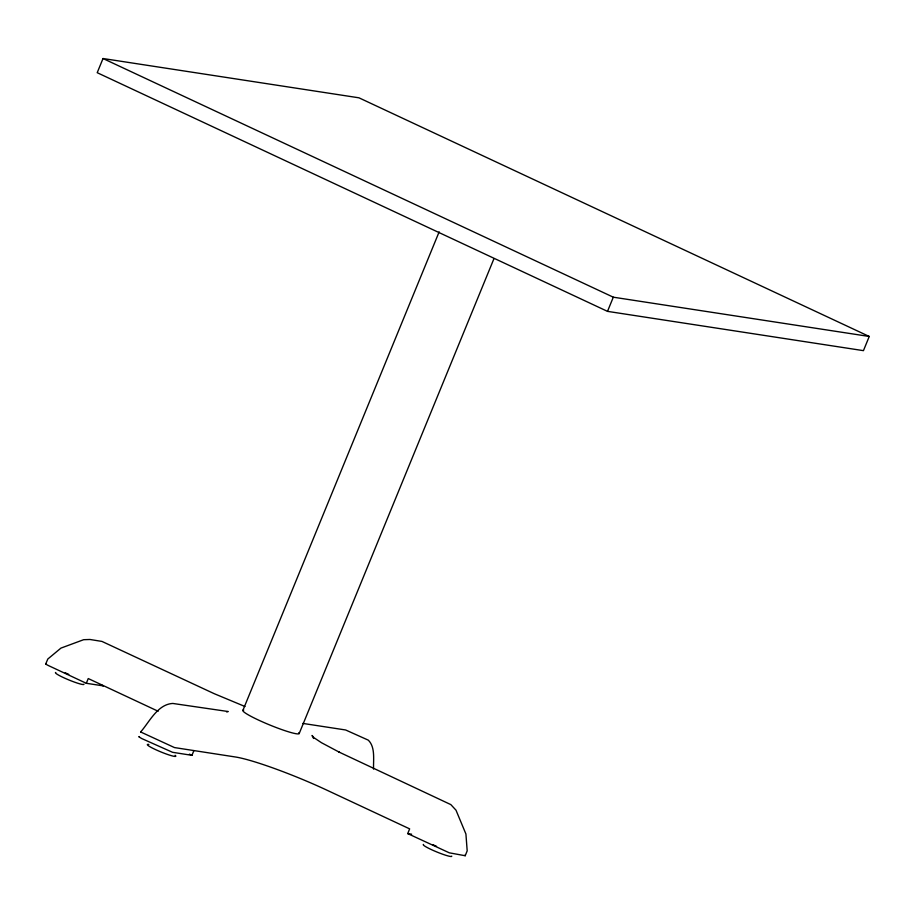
<?xml version="1.0" encoding="UTF-8"?>
<svg xmlns="http://www.w3.org/2000/svg" width="915" height="915" viewBox="0 0 915 915"><rect width="100%" height="100%" fill="white"/><g stroke="black" fill="none" stroke-linecap="round" stroke-linejoin="round"><path stroke-width="1.37" d="M373.56 769.092C373.217 759.942 375.55 747.155 368.276 740.144L345.63 729.976L302.819 723.41M226.554 711.893L228.212 711.538L172.809 703.452C157.563 704.218 149.385 722.061 140.647 731.966L174.49 747.578L235.441 756.991A73.497 7.938 22.3 0 1 326.792 790.125L409.646 828.876L407.713 833.599L449.311 852.826L465.197 855.731L464.877 855.216M103.029 58.526L97.207 72.697L607.503 311.363L863.44 350.651L869.25 336.468L358.966 97.814L103.029 58.526L613.313 297.192L869.25 336.468M45.75 663.913L47.797 659.04L60.939 648.106L83.654 639.699L89.956 639.482L101.965 641.426L214.167 693.662L245.014 706.517M46.345 663.787A6.165 0.663 22.3 0 0 48.884 665.777L86.307 683.288L88.252 678.553L158.158 711.252M139.446 736.586L138.703 736.689L141.711 738.542L172.558 752.302L191.956 755.332L193.889 750.609M242.887 710.395L439.154 231.838M299.205 733.51L493.848 258.922M607.503 311.363L613.313 297.192M465.197 855.731L467.188 850.836L465.918 834.011L455.99 810.164L450.832 804.605L338.664 751.89L339.465 752.279L321.497 742.728L314.039 737.764L312.049 735.477L313.593 738.451M140.647 731.966L141.379 731.863M86.307 683.288L103.372 685.895L100.833 684.717M407.713 833.599L411.647 834.206M189.428 754.154L191.956 755.332M298.862 732.629A30.435 3.283 22.3 0 1 269.742 724.977A30.435 3.283 22.3 0 1 243.767 710.017M68.762 674.366A15.406 1.67 22.3 0 1 65.24 672.788M83.951 684.157A15.406 1.67 22.3 0 1 68.671 679.868A15.406 1.67 22.3 0 1 55.724 672.479M175.131 755.321A15.406 1.67 22.3 0 1 160.56 751.787A15.406 1.67 22.3 0 1 148.836 744.444M436.558 846.329A15.406 1.67 22.3 0 1 433.035 844.751M451.747 856.12A15.406 1.67 22.3 0 1 436.466 851.831A15.406 1.67 22.3 0 1 423.519 844.442"/></g></svg>
